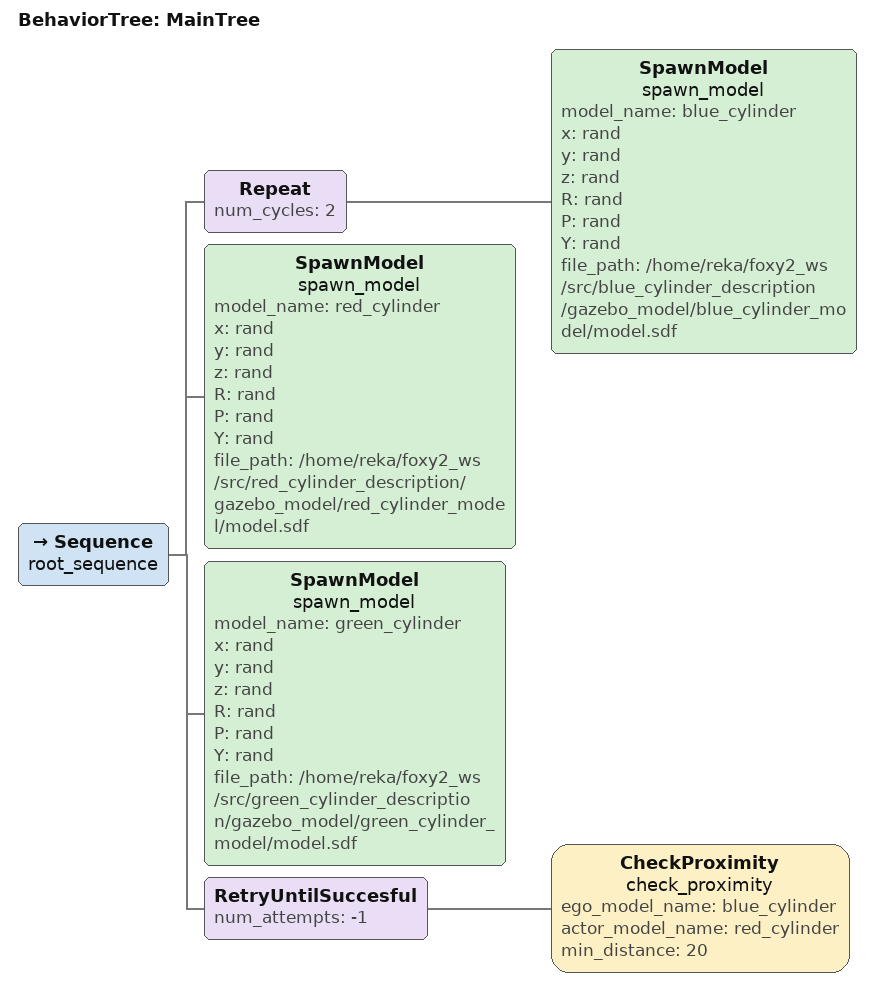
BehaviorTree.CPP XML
<root main_tree_to_execute = "MainTree" >

<BehaviorTree ID="MainTree">
        <Sequence name="root_sequence">
          <Repeat num_cycles = "2">
            <SpawnModel   name="spawn_model" model_name="blue_cylinder"  x="rand" y="rand" z="rand" R="rand" P="rand" Y="rand" file_path="/home/reka/foxy2_ws/src/blue_cylinder_description/gazebo_model/blue_cylinder_model/model.sdf" />
          </Repeat>
            <SpawnModel   name="spawn_model" model_name="red_cylinder" x="rand" y="rand" z="rand" R="rand" P="rand" Y="rand" file_path="/home/reka/foxy2_ws/src/red_cylinder_description/gazebo_model/red_cylinder_model/model.sdf" />
            <SpawnModel   name="spawn_model" model_name="green_cylinder" x="rand" y="rand" z="rand" R="rand" P="rand" Y="rand" file_path="/home/reka/foxy2_ws/src/green_cylinder_description/gazebo_model/green_cylinder_model/model.sdf" />

             <RetryUntilSuccesful num_attempts="-1">
            		<CheckProximity name="check_proximity" ego_model_name="blue_cylinder" actor_model_name="red_cylinder" min_distance="20"/>
            </RetryUntilSuccesful>
        </Sequence>
     </BehaviorTree>

     <!-- the BT executor don't require this, but Groot does -->
    <TreeNodeModel>
        <Action ID="SpawnModel">
            <input_port name="model_name" type="std::string" />
            <input_port name="x" type="std::string" />
            <input_port name="y" type="std::string" />
            <input_port name="z" type="std::string" />
            <input_port name="R" type="std::string" />
            <input_port name="P" type="std::string" />
            <input_port name="Y" type="std::string" />
            <input_port name="x_rmax" type="std::string" />
            <input_port name="y_rmax" type="std::string" />
            <input_port name="z_rmax" type="std::string" />
            <input_port name="R_rmax" type="std::string" />
            <input_port name="P_rmax" type="std::string" />
            <input_port name="Y_rmax" type="std::string" />
            <input_port name="file_path" type="std::string" />
        </Action>

        <Action ID="CheckProximity">
            <input_port name="ego_model_name" type="std::string" />
            <input_port name="actor_model_name" type="std::string" />
            <input_port name="min_distance" type="std::string" />
        </Action>

    </TreeNodeModel>

 </root>
